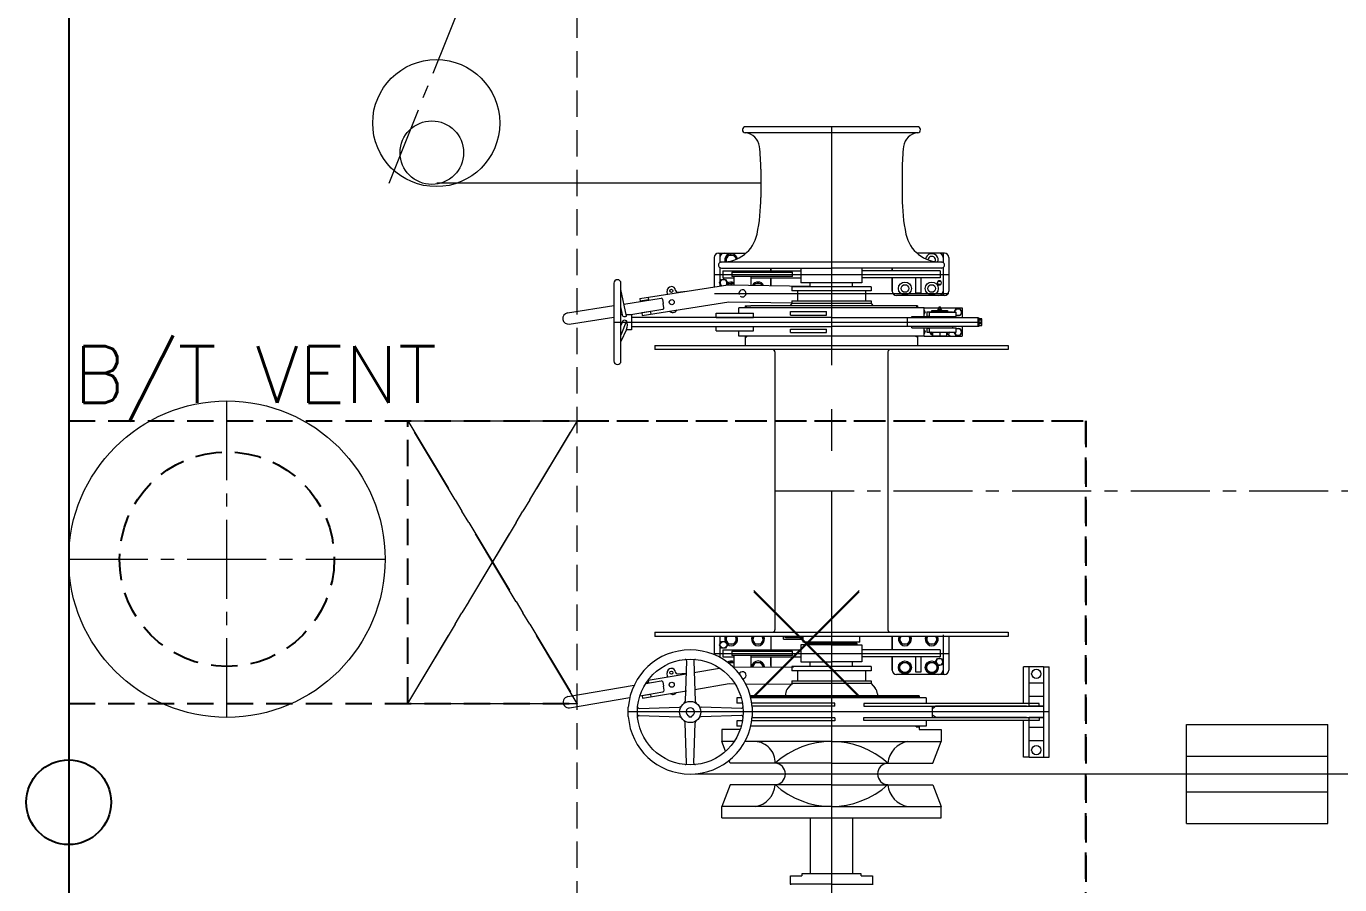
# Model space of a CAD drawing. Extents: x 475189 to 476029, y 1007718 to 1008015.
# Drawn here: x 475795.46 to 475820.39, y 1007966.06 to 1007982.35 of the extents above; entities that cross this region are included whole.
import ezdxf

# ---------------------------------------------------------------- set-up
doc = ezdxf.new("R2010")
doc.units = 0
doc.header["$LTSCALE"] = 2
doc.header["$MEASUREMENT"] = 0
doc.header["$PDMODE"] = 3
doc.header["$PDSIZE"] = -7
doc.linetypes.add('CENTER2', pattern=[1.125, 0.75, -0.125, 0.125, -0.125])
doc.linetypes.add('HIDDEN', pattern=[0.375, 0.25, -0.125])
doc.layers.get('0').update_dxf_attribs({"linetype": 'CONTINUOUS', "lineweight": 0})
for name, color, linetype in [('LAYER002', 7, 'CONTINUOUS'), ('LAYER003', 7, 'CONTINUOUS'), ('White-2', 7, 'HIDDEN')]:
    doc.layers.add(name, color=color, linetype=linetype)
doc.styles.add('ROMANS', font='ROMANS.SHX')

msp = doc.modelspace()

# ---------------------------------------------------------------- linework, layer by layer
at = {"color": 8, "linetype": 'CENTER2'}
for p, q in [((475802.348, 1007979.371), (475815.359, 1008011.861)), ((475799.271, 1007969.236), (475799.271, 1007975.24)), ((475805.918, 1007969.502), (475802.702, 1007974.863)), ((475805.918, 1007974.863), (475802.702, 1007969.502)), ((475802.702, 1007969.502), (475805.918, 1007974.863)), ((475802.702, 1007974.863), (475805.918, 1007969.502)), ((475809.671, 1007973.533), (475838.616, 1007973.533)), ((475796.269, 1007972.238), (475802.273, 1007972.238))]:
    msp.add_line(p, q, dxfattribs=at)
at = {"color": 8, "linetype": 'HIDDEN'}
msp.add_line((475805.918, 1007925.129), (475805.918, 1008003.153), dxfattribs=at)
msp.add_line((475805.918, 1007925.129), (475805.918, 1008003.153), dxfattribs=at)
at = {"color": 8}
for p, q in [((475812.376, 1007980.444), (475809.111, 1007980.444)), ((475810.743, 1007980.444), (475810.743, 1007975.919)), ((475812.381, 1007980.331), (475809.106, 1007980.331)), ((475809.403, 1007979.64), (475809.403, 1007979.103)), ((475812.084, 1007979.64), (475812.084, 1007979.103)), ((475809.403, 1007979.371), (475803.256, 1007979.371)), ((475808.518, 1007977.964), (475808.518, 1007977.406)), ((475808.599, 1007978.045), (475809.12, 1007978.045)), ((475808.626, 1007978.045), (475808.626, 1007977.867)), ((475808.729, 1007977.911), (475808.784, 1007978.007)), ((475808.784, 1007978.007), (475808.896, 1007978.007)), ((475808.896, 1007978.007), (475808.94, 1007977.93)), ((475812.888, 1007978.045), (475812.367, 1007978.045)), ((475812.861, 1007978.045), (475812.861, 1007977.867)), ((475812.968, 1007977.964), (475812.968, 1007977.321)), ((475808.626, 1007977.771), (475808.626, 1007977.423)), ((475808.655, 1007977.763), (475810.743, 1007977.763)), ((475812.83, 1007977.876), (475808.657, 1007977.876)), ((475808.679, 1007977.71), (475808.679, 1007977.576)), ((475808.679, 1007977.71), (475810.164, 1007977.71)), ((475808.747, 1007977.879), (475808.729, 1007977.911)), ((475809.591, 1007977.763), (475809.591, 1007977.71)), ((475809.591, 1007977.71), (475809.591, 1007977.763)), ((475810.164, 1007977.763), (475810.164, 1007977.482)), ((475812.831, 1007977.763), (475810.743, 1007977.763)), ((475811.322, 1007977.763), (475811.322, 1007977.482)), ((475812.807, 1007977.71), (475811.322, 1007977.71)), ((475811.896, 1007977.71), (475811.896, 1007977.763)), ((475811.896, 1007977.763), (475811.896, 1007977.71)), ((475812.807, 1007977.71), (475812.807, 1007977.576)), ((475812.861, 1007977.771), (475812.861, 1007977.24)), ((475807.104, 1007977.182), (475808.775, 1007977.446)), ((475808.524, 1007977.643), (475812.968, 1007977.643)), ((475808.621, 1007977.482), (475808.658, 1007977.546)), ((475808.653, 1007977.427), (475808.621, 1007977.482)), ((475808.658, 1007977.546), (475808.732, 1007977.546)), ((475808.679, 1007977.576), (475808.894, 1007977.576)), ((475808.732, 1007977.546), (475808.77, 1007977.482)), ((475808.77, 1007977.482), (475808.747, 1007977.442)), ((475808.77, 1007977.446), (475808.784, 1007977.471)), ((475808.775, 1007977.446), (475810.341, 1007977.419)), ((475808.784, 1007977.471), (475808.894, 1007977.471)), ((475808.851, 1007977.683), (475808.851, 1007977.602)), ((475808.851, 1007977.683), (475810.003, 1007977.683)), ((475810.003, 1007977.602), (475808.851, 1007977.602)), ((475808.894, 1007977.444), (475808.894, 1007977.602)), ((475809.215, 1007977.602), (475809.215, 1007977.439)), ((475809.215, 1007977.576), (475810.164, 1007977.576)), ((475809.274, 1007977.438), (475809.294, 1007977.471)), ((475809.294, 1007977.471), (475809.405, 1007977.471)), ((475809.405, 1007977.471), (475809.426, 1007977.435)), ((475809.591, 1007977.576), (475809.591, 1007977.432)), ((475809.591, 1007977.432), (475809.591, 1007977.576)), ((475810.003, 1007977.602), (475810.003, 1007977.683)), ((475811.322, 1007977.482), (475810.164, 1007977.482)), ((475810.341, 1007977.409), (475810.341, 1007977.482)), ((475811.145, 1007977.409), (475811.145, 1007977.482)), ((475812.807, 1007977.576), (475811.322, 1007977.576)), ((475811.896, 1007977.321), (475811.896, 1007977.576)), ((475811.896, 1007977.576), (475811.896, 1007977.321)), ((475812.338, 1007977.576), (475812.338, 1007977.294)), ((475812.445, 1007977.294), (475812.445, 1007977.576)), ((475806.805, 1007977.08), (475807.509, 1007977.192)), ((475807.263, 1007977.207), (475807.271, 1007977.154)), ((475807.63, 1007977.265), (475807.625, 1007977.323)), ((475807.785, 1007977.337), (475807.785, 1007977.335)), ((475807.819, 1007977.307), (475807.991, 1007977.322)), ((475808.524, 1007977.281), (475812.968, 1007977.281)), ((475811.494, 1007977.409), (475809.993, 1007977.409)), ((475809.993, 1007977.409), (475809.993, 1007977.329)), ((475811.494, 1007977.329), (475809.993, 1007977.329)), ((475810.1, 1007977.329), (475810.1, 1007977.141)), ((475811.387, 1007977.329), (475811.387, 1007977.141)), ((475811.494, 1007977.409), (475811.494, 1007977.329)), ((475812.888, 1007977.24), (475811.976, 1007977.24)), ((475812.338, 1007977.294), (475812.445, 1007977.294)), ((475805.735, 1007976.911), (475806.615, 1007977.05)), ((475806.938, 1007976.884), (475807.543, 1007976.98)), ((475807.104, 1007977.182), (475807.111, 1007977.134)), ((475807.27, 1007977.159), (475807.111, 1007977.134)), ((475807.154, 1007976.864), (475808.798, 1007977.124)), ((475807.305, 1007976.942), (475807.313, 1007976.889)), ((475807.54, 1007977.169), (475807.552, 1007977.09)), ((475807.565, 1007977.01), (475807.552, 1007977.09)), ((475808.798, 1007977.124), (475809.993, 1007977.103)), ((475810.743, 1007977.005), (475808.985, 1007977.005)), ((475808.985, 1007976.903), (475808.985, 1007977.005)), ((475809.108, 1007977.045), (475809.215, 1007977.045)), ((475809.108, 1007977.045), (475809.108, 1007977.018)), ((475809.108, 1007977.018), (475809.135, 1007977.018)), ((475809.135, 1007977.005), (475809.135, 1007977.018)), ((475812.378, 1007977.045), (475809.215, 1007977.045)), ((475809.993, 1007977.088), (475809.954, 1007977.045)), ((475809.993, 1007977.141), (475811.494, 1007977.141)), ((475809.993, 1007977.141), (475809.993, 1007977.088)), ((475811.494, 1007977.088), (475809.993, 1007977.088)), ((475812.502, 1007977.005), (475810.743, 1007977.005)), ((475811.48, 1007977.141), (475811.494, 1007977.141)), ((475811.494, 1007977.141), (475811.494, 1007977.088)), ((475811.494, 1007977.088), (475811.532, 1007977.045)), ((475812.378, 1007977.018), (475812.352, 1007977.018)), ((475812.352, 1007977.005), (475812.352, 1007977.018)), ((475812.378, 1007977.045), (475812.378, 1007977.018)), ((475812.502, 1007976.844), (475812.502, 1007977.005)), ((475812.502, 1007977.005), (475812.78, 1007977.005)), ((475812.502, 1007976.96), (475812.522, 1007976.924)), ((475812.649, 1007976.93), (475812.649, 1007976.956)), ((475812.649, 1007976.956), (475812.944, 1007976.956)), ((475812.763, 1007976.959), (475812.763, 1007976.971)), ((475812.763, 1007976.958), (475812.767, 1007976.956)), ((475812.767, 1007976.956), (475812.826, 1007976.956)), ((475812.777, 1007976.971), (475812.777, 1007976.959)), ((475812.779, 1007977.014), (475812.814, 1007977.014)), ((475812.811, 1007977.001), (475812.782, 1007977.001)), ((475812.809, 1007977.023), (475812.785, 1007977.023)), ((475812.813, 1007977.005), (475813.225, 1007977.005)), ((475812.816, 1007976.959), (475812.816, 1007976.971)), ((475812.83, 1007976.959), (475812.826, 1007976.956)), ((475812.83, 1007976.971), (475812.83, 1007976.959)), ((475812.944, 1007976.956), (475812.944, 1007976.93)), ((475813.072, 1007976.927), (475813.108, 1007976.988)), ((475813.108, 1007976.988), (475813.182, 1007976.988)), ((475813.182, 1007976.988), (475813.219, 1007976.924)), ((475813.225, 1007977.005), (475813.225, 1007976.822)), ((475805.769, 1007976.699), (475806.615, 1007976.833)), ((475806.615, 1007976.737), (475813.594, 1007976.737)), ((475810.743, 1007976.822), (475806.948, 1007976.822)), ((475807.306, 1007976.937), (475807.146, 1007976.912)), ((475807.146, 1007976.912), (475807.154, 1007976.864)), ((475807.742, 1007976.918), (475807.74, 1007976.918)), ((475808.057, 1007976.737), (475813.594, 1007976.737)), ((475808.556, 1007976.822), (475808.556, 1007976.903)), ((475808.556, 1007976.903), (475809.261, 1007976.903)), ((475808.556, 1007976.822), (475809.261, 1007976.822)), ((475809.261, 1007976.822), (475809.261, 1007976.903)), ((475809.966, 1007976.935), (475810.648, 1007976.935)), ((475809.966, 1007976.871), (475809.966, 1007976.935)), ((475809.966, 1007976.871), (475810.648, 1007976.871)), ((475810.648, 1007976.871), (475810.648, 1007976.935)), ((475810.743, 1007976.822), (475813.524, 1007976.822)), ((475812.184, 1007976.651), (475812.184, 1007976.822)), ((475812.268, 1007976.822), (475812.268, 1007976.844)), ((475812.268, 1007976.844), (475813.045, 1007976.844)), ((475812.308, 1007976.737), (475813.297, 1007976.737)), ((475812.522, 1007976.924), (475812.502, 1007976.888)), ((475812.555, 1007976.93), (475812.555, 1007976.849)), ((475812.555, 1007976.93), (475813.038, 1007976.93)), ((475812.555, 1007976.849), (475812.602, 1007976.849)), ((475812.555, 1007976.844), (475812.602, 1007976.844)), ((475812.602, 1007976.846), (475812.602, 1007976.927)), ((475812.602, 1007976.927), (475813.106, 1007976.927)), ((475812.602, 1007976.846), (475813.106, 1007976.846)), ((475812.602, 1007976.844), (475812.663, 1007976.844)), ((475813.038, 1007976.93), (475813.038, 1007976.927)), ((475813.045, 1007976.822), (475813.045, 1007976.844)), ((475813.106, 1007976.846), (475813.106, 1007976.927)), ((475813.108, 1007976.86), (475813.106, 1007976.863)), ((475813.182, 1007976.86), (475813.108, 1007976.86)), ((475813.219, 1007976.924), (475813.182, 1007976.86)), ((475813.524, 1007976.651), (475813.524, 1007976.822)), ((475813.524, 1007976.656), (475813.524, 1007976.817)), ((475813.524, 1007976.817), (475813.54, 1007976.817)), ((475813.54, 1007976.817), (475813.54, 1007976.656)), ((475813.54, 1007976.808), (475813.587, 1007976.808)), ((475813.54, 1007976.665), (475813.54, 1007976.808)), ((475813.587, 1007976.772), (475813.54, 1007976.772)), ((475813.587, 1007976.701), (475813.54, 1007976.701)), ((475813.594, 1007976.683), (475813.594, 1007976.79)), ((475806.948, 1007976.651), (475810.743, 1007976.651)), ((475808.556, 1007976.57), (475808.556, 1007976.651)), ((475808.556, 1007976.651), (475809.261, 1007976.651)), ((475808.556, 1007976.57), (475809.261, 1007976.57)), ((475808.985, 1007976.468), (475808.985, 1007976.57)), ((475810.743, 1007976.468), (475808.985, 1007976.468)), ((475809.108, 1007976.455), (475809.108, 1007976.294)), ((475809.108, 1007976.455), (475809.135, 1007976.455)), ((475809.135, 1007976.455), (475809.135, 1007976.468)), ((475809.261, 1007976.57), (475809.261, 1007976.651)), ((475809.966, 1007976.602), (475810.648, 1007976.602)), ((475809.966, 1007976.538), (475809.966, 1007976.602)), ((475809.966, 1007976.538), (475810.648, 1007976.538)), ((475810.648, 1007976.538), (475810.648, 1007976.602)), ((475813.524, 1007976.651), (475810.743, 1007976.651)), ((475812.502, 1007976.468), (475810.743, 1007976.468)), ((475812.268, 1007976.629), (475812.268, 1007976.651)), ((475812.268, 1007976.629), (475813.045, 1007976.629)), ((475812.352, 1007976.455), (475812.352, 1007976.468)), ((475812.378, 1007976.455), (475812.352, 1007976.455)), ((475812.378, 1007976.455), (475812.378, 1007976.294)), ((475812.502, 1007976.468), (475812.502, 1007976.629)), ((475812.502, 1007976.585), (475812.522, 1007976.549)), ((475812.522, 1007976.549), (475812.502, 1007976.513)), ((475812.502, 1007976.468), (475813.225, 1007976.468)), ((475812.555, 1007976.629), (475812.602, 1007976.629)), ((475812.555, 1007976.624), (475812.602, 1007976.624)), ((475812.555, 1007976.624), (475812.555, 1007976.544)), ((475812.555, 1007976.544), (475813.038, 1007976.544)), ((475812.602, 1007976.629), (475812.663, 1007976.629)), ((475812.602, 1007976.627), (475813.106, 1007976.627)), ((475812.602, 1007976.546), (475812.602, 1007976.627)), ((475812.602, 1007976.546), (475813.106, 1007976.546)), ((475812.632, 1007976.544), (475812.617, 1007976.53)), ((475812.617, 1007976.53), (475812.619, 1007976.511)), ((475812.619, 1007976.511), (475812.633, 1007976.503)), ((475812.632, 1007976.535), (475812.624, 1007976.53)), ((475812.624, 1007976.53), (475812.626, 1007976.511)), ((475812.653, 1007976.541), (475812.632, 1007976.544)), ((475812.65, 1007976.535), (475812.632, 1007976.535)), ((475812.633, 1007976.503), (475812.65, 1007976.503)), ((475812.663, 1007976.522), (475812.65, 1007976.535)), ((475812.65, 1007976.503), (475812.663, 1007976.514)), ((475812.663, 1007976.531), (475812.653, 1007976.541)), ((475812.653, 1007976.514), (475812.663, 1007976.522)), ((475812.663, 1007976.544), (475812.663, 1007976.479)), ((475812.663, 1007976.479), (475812.931, 1007976.479)), ((475812.797, 1007976.546), (475812.797, 1007976.454)), ((475812.93, 1007976.522), (475812.989, 1007976.536)), ((475812.931, 1007976.479), (475812.931, 1007976.544)), ((475812.987, 1007976.543), (475812.931, 1007976.531)), ((475812.931, 1007976.522), (475812.985, 1007976.487)), ((475812.98, 1007976.48), (475812.931, 1007976.511)), ((475812.985, 1007976.487), (475812.98, 1007976.48)), ((475812.989, 1007976.536), (475812.987, 1007976.543)), ((475813.038, 1007976.546), (475813.038, 1007976.544)), ((475813.045, 1007976.629), (475813.045, 1007976.651)), ((475813.108, 1007976.485), (475813.072, 1007976.546)), ((475813.106, 1007976.546), (475813.106, 1007976.627)), ((475813.106, 1007976.61), (475813.108, 1007976.613)), ((475813.108, 1007976.613), (475813.182, 1007976.613)), ((475813.182, 1007976.485), (475813.108, 1007976.485)), ((475813.182, 1007976.613), (475813.219, 1007976.549)), ((475813.219, 1007976.549), (475813.182, 1007976.485)), ((475813.225, 1007976.651), (475813.225, 1007976.468)), ((475813.54, 1007976.656), (475813.524, 1007976.656)), ((475813.587, 1007976.665), (475813.54, 1007976.665)), ((475807.393, 1007976.294), (475814.094, 1007976.294)), ((475807.393, 1007976.294), (475807.393, 1007976.214)), ((475814.094, 1007976.214), (475807.393, 1007976.214)), ((475814.094, 1007976.294), (475814.094, 1007976.214)), ((475809.671, 1007976.171), (475809.671, 1007970.896)), ((475811.815, 1007976.171), (475811.815, 1007970.896)), ((475810.743, 1007975.087), (475810.743, 1007974.295)), ((475810.743, 1007973.517), (475810.743, 1007955.405)), ((475807.393, 1007970.853), (475814.094, 1007970.853)), ((475807.393, 1007970.853), (475807.393, 1007970.772)), ((475814.094, 1007970.772), (475807.393, 1007970.772)), ((475808.518, 1007970.772), (475808.518, 1007970.426)), ((475808.626, 1007970.772), (475808.626, 1007970.375)), ((475808.729, 1007970.719), (475808.76, 1007970.772)), ((475808.784, 1007970.622), (475808.729, 1007970.719)), ((475808.952, 1007970.719), (475808.896, 1007970.622)), ((475808.921, 1007970.772), (475808.952, 1007970.719)), ((475809.238, 1007970.719), (475809.269, 1007970.772)), ((475809.294, 1007970.622), (475809.238, 1007970.719)), ((475809.461, 1007970.719), (475809.405, 1007970.622)), ((475809.43, 1007970.772), (475809.461, 1007970.719)), ((475809.591, 1007970.772), (475809.591, 1007970.518)), ((475809.832, 1007970.719), (475809.832, 1007970.772)), ((475809.832, 1007970.719), (475810.207, 1007970.719)), ((475809.875, 1007970.751), (475810.207, 1007970.751)), ((475810.207, 1007970.66), (475810.207, 1007970.772)), ((475811.279, 1007970.66), (475811.279, 1007970.772)), ((475811.896, 1007970.518), (475811.896, 1007970.772)), ((475811.896, 1007970.772), (475811.896, 1007970.518)), ((475812.026, 1007970.719), (475812.057, 1007970.772)), ((475812.081, 1007970.622), (475812.026, 1007970.719)), ((475812.249, 1007970.719), (475812.193, 1007970.622)), ((475812.218, 1007970.772), (475812.249, 1007970.719)), ((475812.535, 1007970.719), (475812.566, 1007970.772)), ((475812.591, 1007970.622), (475812.535, 1007970.719)), ((475812.758, 1007970.719), (475812.702, 1007970.622)), ((475812.727, 1007970.772), (475812.758, 1007970.719)), ((475812.861, 1007970.799), (475812.861, 1007970.049)), ((475812.968, 1007970.772), (475812.968, 1007970.129)), ((475814.094, 1007970.853), (475814.094, 1007970.772)), ((475808.621, 1007970.612), (475808.658, 1007970.676)), ((475808.658, 1007970.547), (475808.621, 1007970.612)), ((475808.658, 1007970.676), (475808.732, 1007970.676)), ((475808.732, 1007970.547), (475808.658, 1007970.547)), ((475808.679, 1007970.518), (475808.679, 1007970.384)), ((475808.679, 1007970.518), (475810.164, 1007970.518)), ((475808.732, 1007970.676), (475808.77, 1007970.612)), ((475808.77, 1007970.612), (475808.732, 1007970.547)), ((475808.896, 1007970.622), (475808.784, 1007970.622)), ((475808.851, 1007970.491), (475808.851, 1007970.411)), ((475808.851, 1007970.491), (475810.003, 1007970.491)), ((475809.405, 1007970.622), (475809.294, 1007970.622)), ((475810.003, 1007970.411), (475810.003, 1007970.491)), ((475810.743, 1007970.612), (475810.164, 1007970.612)), ((475810.164, 1007970.612), (475810.164, 1007970.29)), ((475811.279, 1007970.66), (475810.207, 1007970.66)), ((475810.261, 1007970.638), (475810.266, 1007970.644)), ((475810.261, 1007970.622), (475810.261, 1007970.638)), ((475810.261, 1007970.622), (475810.266, 1007970.617)), ((475810.266, 1007970.644), (475811.22, 1007970.644)), ((475810.266, 1007970.617), (475811.22, 1007970.617)), ((475810.288, 1007970.644), (475810.288, 1007970.66)), ((475810.288, 1007970.644), (475811.199, 1007970.644)), ((475810.341, 1007970.612), (475810.341, 1007970.617)), ((475810.743, 1007970.612), (475811.322, 1007970.612)), ((475811.145, 1007970.612), (475811.145, 1007970.617)), ((475811.199, 1007970.644), (475811.199, 1007970.66)), ((475811.226, 1007970.638), (475811.22, 1007970.644)), ((475811.226, 1007970.622), (475811.22, 1007970.617)), ((475811.226, 1007970.638), (475811.226, 1007970.622)), ((475811.322, 1007970.612), (475811.322, 1007970.29)), ((475812.807, 1007970.518), (475811.322, 1007970.518)), ((475812.193, 1007970.622), (475812.081, 1007970.622)), ((475812.702, 1007970.622), (475812.591, 1007970.622)), ((475812.807, 1007970.518), (475812.807, 1007970.384)), ((475807.995, 1007970.309), (475807.97, 1007969.545)), ((475808.131, 1007970.309), (475808.156, 1007969.545)), ((475808.524, 1007970.451), (475812.968, 1007970.451)), ((475808.679, 1007970.384), (475808.894, 1007970.384)), ((475808.774, 1007970.279), (475808.894, 1007970.279)), ((475810.003, 1007970.411), (475808.851, 1007970.411)), ((475808.894, 1007970.197), (475808.894, 1007970.411)), ((475809.215, 1007970.411), (475809.215, 1007970.195)), ((475809.215, 1007970.384), (475810.164, 1007970.384)), ((475809.245, 1007970.195), (475809.294, 1007970.279)), ((475809.294, 1007970.279), (475809.405, 1007970.279)), ((475809.405, 1007970.279), (475809.455, 1007970.193)), ((475809.591, 1007970.222), (475809.591, 1007970.384)), ((475809.591, 1007970.384), (475809.591, 1007970.192)), ((475810.164, 1007970.29), (475810.743, 1007970.29)), ((475810.341, 1007970.199), (475810.341, 1007970.29)), ((475811.322, 1007970.29), (475810.743, 1007970.29)), ((475811.145, 1007970.199), (475811.145, 1007970.29)), ((475812.807, 1007970.384), (475811.322, 1007970.384)), ((475811.896, 1007970.129), (475811.896, 1007970.384)), ((475811.896, 1007970.384), (475811.896, 1007970.129)), ((475812.026, 1007970.183), (475812.081, 1007970.279)), ((475812.081, 1007970.279), (475812.193, 1007970.279)), ((475812.193, 1007970.279), (475812.249, 1007970.183)), ((475812.338, 1007970.384), (475812.338, 1007970.102)), ((475812.445, 1007970.102), (475812.445, 1007970.384)), ((475812.535, 1007970.183), (475812.591, 1007970.279)), ((475812.591, 1007970.279), (475812.702, 1007970.279)), ((475812.702, 1007970.279), (475812.758, 1007970.183)), ((475812.717, 1007970.29), (475812.754, 1007970.354)), ((475812.723, 1007970.279), (475812.717, 1007970.29)), ((475812.754, 1007970.354), (475812.828, 1007970.354)), ((475812.828, 1007970.226), (475812.762, 1007970.226)), ((475812.828, 1007970.354), (475812.861, 1007970.298)), ((475812.861, 1007970.282), (475812.828, 1007970.226)), ((475807.263, 1007969.943), (475807.988, 1007970.065)), ((475807.631, 1007970.005), (475807.625, 1007970.078)), ((475807.785, 1007970.092), (475807.785, 1007970.09)), ((475807.819, 1007970.062), (475807.987, 1007970.076)), ((475808.131, 1007970.09), (475808.619, 1007970.172)), ((475808.871, 1007970.197), (475810.025, 1007970.189)), ((475811.494, 1007970.199), (475809.993, 1007970.199)), ((475809.993, 1007970.199), (475809.993, 1007970.118)), ((475811.494, 1007970.118), (475809.993, 1007970.118)), ((475810.1, 1007970.118), (475810.1, 1007969.931)), ((475811.387, 1007970.118), (475811.387, 1007969.931)), ((475811.494, 1007970.199), (475811.494, 1007970.118)), ((475812.888, 1007970.049), (475811.976, 1007970.049)), ((475812.081, 1007970.086), (475812.026, 1007970.183)), ((475812.193, 1007970.086), (475812.081, 1007970.086)), ((475812.249, 1007970.183), (475812.193, 1007970.086)), ((475812.338, 1007970.102), (475812.445, 1007970.102)), ((475812.591, 1007970.086), (475812.535, 1007970.183)), ((475812.702, 1007970.086), (475812.591, 1007970.086)), ((475812.758, 1007970.183), (475812.702, 1007970.086)), ((475814.496, 1007970.196), (475814.389, 1007970.196)), ((475814.389, 1007969.499), (475814.389, 1007970.196)), ((475814.764, 1007970.196), (475814.496, 1007970.196)), ((475814.496, 1007969.446), (475814.496, 1007970.196)), ((475814.764, 1007970.196), (475814.871, 1007970.196)), ((475814.764, 1007970.196), (475814.764, 1007968.481)), ((475814.871, 1007968.481), (475814.871, 1007970.196)), ((475805.739, 1007969.631), (475806.997, 1007969.844)), ((475807.108, 1007969.645), (475807.546, 1007969.719)), ((475807.159, 1007969.599), (475807.992, 1007969.74)), ((475807.22, 1007969.881), (475807.51, 1007969.93)), ((475807.272, 1007969.895), (475807.224, 1007969.887)), ((475807.264, 1007969.943), (475807.273, 1007969.89)), ((475807.541, 1007969.908), (475807.554, 1007969.829)), ((475807.568, 1007969.75), (475807.554, 1007969.829)), ((475808.148, 1007969.766), (475808.799, 1007969.876)), ((475808.799, 1007969.876), (475808.909, 1007969.875)), ((475809.122, 1007969.874), (475810.001, 1007969.868)), ((475809.993, 1007969.877), (475809.913, 1007969.789)), ((475809.993, 1007969.931), (475811.494, 1007969.931)), ((475809.993, 1007969.931), (475809.993, 1007969.877)), ((475811.494, 1007969.877), (475809.993, 1007969.877)), ((475811.48, 1007969.931), (475811.494, 1007969.931)), ((475811.494, 1007969.931), (475811.494, 1007969.877)), ((475811.494, 1007969.877), (475811.573, 1007969.789)), ((475814.764, 1007969.888), (475814.496, 1007969.888)), ((475814.871, 1007968.802), (475814.871, 1007969.874)), ((475805.775, 1007969.42), (475806.916, 1007969.612)), ((475807.15, 1007969.652), (475807.159, 1007969.599)), ((475807.309, 1007969.673), (475807.151, 1007969.647)), ((475807.308, 1007969.679), (475807.317, 1007969.626)), ((475807.742, 1007969.673), (475807.74, 1007969.673)), ((475808.947, 1007969.606), (475808.947, 1007969.505)), ((475809.029, 1007969.606), (475808.947, 1007969.606)), ((475809.051, 1007969.505), (475808.947, 1007969.505)), ((475812.405, 1007969.647), (475809.201, 1007969.647)), ((475812.405, 1007969.62), (475809.208, 1007969.62)), ((475812.539, 1007969.606), (475809.211, 1007969.606)), ((475810.807, 1007969.505), (475809.23, 1007969.505)), ((475809.872, 1007969.681), (475809.872, 1007969.657)), ((475810.807, 1007969.451), (475810.807, 1007969.505)), ((475811.357, 1007969.499), (475811.357, 1007969.446)), ((475814.683, 1007969.499), (475811.357, 1007969.499)), ((475811.614, 1007969.681), (475811.614, 1007969.657)), ((475812.378, 1007969.62), (475812.378, 1007969.606)), ((475812.405, 1007969.647), (475812.405, 1007969.62)), ((475812.405, 1007969.625), (475812.405, 1007969.625)), ((475812.539, 1007969.606), (475812.539, 1007969.499)), ((475814.764, 1007969.633), (475814.498, 1007969.633)), ((475814.683, 1007969.446), (475814.683, 1007969.499)), ((475806.887, 1007969.427), (475806.883, 1007969.427)), ((475806.883, 1007969.25), (475806.883, 1007969.427)), ((475814.871, 1007969.338), (475806.883, 1007969.338)), ((475806.887, 1007969.25), (475806.883, 1007969.25)), ((475807.093, 1007969.406), (475807.856, 1007969.431)), ((475807.093, 1007969.27), (475807.856, 1007969.245)), ((475808.041, 1007969.241), (475808.041, 1007969.261)), ((475808.084, 1007969.241), (475808.041, 1007969.241)), ((475808.084, 1007969.241), (475808.084, 1007969.261)), ((475809.033, 1007969.406), (475808.269, 1007969.431)), ((475809.033, 1007969.27), (475808.269, 1007969.245)), ((475810.807, 1007969.451), (475809.237, 1007969.451)), ((475810.807, 1007969.225), (475809.237, 1007969.225)), ((475809.242, 1007969.427), (475809.239, 1007969.427)), ((475809.242, 1007969.25), (475809.239, 1007969.25)), ((475809.242, 1007969.25), (475809.242, 1007969.427)), ((475810.807, 1007969.225), (475810.807, 1007969.172)), ((475811.357, 1007969.446), (475812.834, 1007969.446)), ((475811.357, 1007969.178), (475811.357, 1007969.231)), ((475811.357, 1007969.231), (475812.834, 1007969.231)), ((475812.721, 1007969.446), (475812.657, 1007969.4)), ((475812.657, 1007969.231), (475812.657, 1007969.446)), ((475812.721, 1007969.231), (475812.657, 1007969.276)), ((475814.442, 1007969.446), (475812.721, 1007969.446)), ((475814.442, 1007969.231), (475812.721, 1007969.231)), ((475812.764, 1007969.446), (475812.764, 1007969.446)), ((475812.834, 1007969.446), (475814.764, 1007969.446)), ((475812.834, 1007969.231), (475814.764, 1007969.231)), ((475814.764, 1007969.446), (475814.496, 1007969.446)), ((475814.764, 1007969.231), (475814.496, 1007969.231)), ((475814.496, 1007968.481), (475814.496, 1007969.231)), ((475814.683, 1007969.231), (475814.683, 1007969.178)), ((475807.995, 1007968.368), (475807.97, 1007969.132)), ((475808.131, 1007968.368), (475808.156, 1007969.132)), ((475808.661, 1007969.003), (475808.661, 1007968.778)), ((475809.008, 1007969.003), (475808.661, 1007969.003)), ((475808.947, 1007969.172), (475808.947, 1007969.07)), ((475809.051, 1007969.172), (475808.947, 1007969.172)), ((475809.029, 1007969.07), (475808.947, 1007969.07)), ((475812.539, 1007969.07), (475809.211, 1007969.07)), ((475810.807, 1007969.172), (475809.23, 1007969.172)), ((475814.683, 1007969.178), (475811.357, 1007969.178)), ((475812.352, 1007969.057), (475812.352, 1007969.07)), ((475812.352, 1007969.057), (475812.405, 1007969.057)), ((475812.405, 1007969.057), (475812.405, 1007969.003)), ((475812.405, 1007969.003), (475812.826, 1007969.003)), ((475812.539, 1007969.178), (475812.539, 1007969.07)), ((475812.826, 1007969.003), (475812.826, 1007968.778)), ((475814.389, 1007968.481), (475814.389, 1007969.178)), ((475814.764, 1007969.043), (475814.496, 1007969.043)), ((475817.479, 1007969.1), (475820.159, 1007969.1)), ((475817.479, 1007967.223), (475817.479, 1007969.1)), ((475820.159, 1007967.223), (475820.159, 1007969.1)), ((475808.733, 1007968.593), (475808.661, 1007968.778)), ((475808.894, 1007968.778), (475808.661, 1007968.778)), ((475810.743, 1007968.778), (475809.101, 1007968.778)), ((475810.743, 1007968.778), (475812.826, 1007968.778)), ((475812.665, 1007968.365), (475812.826, 1007968.778)), ((475814.764, 1007968.789), (475814.496, 1007968.789)), ((475814.496, 1007968.481), (475814.389, 1007968.481)), ((475814.496, 1007968.481), (475814.764, 1007968.481)), ((475814.764, 1007968.481), (475814.871, 1007968.481)), ((475817.479, 1007968.502), (475820.159, 1007968.502)), ((475808.821, 1007968.365), (475808.801, 1007968.418)), ((475810.743, 1007968.365), (475808.821, 1007968.365)), ((475810.743, 1007968.365), (475812.665, 1007968.365)), ((475808.156, 1007968.162), (475822.032, 1007968.162)), ((475809.869, 1007968.162), (475811.618, 1007968.162)), ((475808.821, 1007967.958), (475808.661, 1007967.545)), ((475810.743, 1007967.958), (475808.821, 1007967.958)), ((475810.743, 1007967.958), (475812.665, 1007967.958)), ((475812.665, 1007967.958), (475812.826, 1007967.545)), ((475817.479, 1007967.821), (475820.159, 1007967.821)), ((475810.743, 1007967.545), (475808.661, 1007967.545)), ((475808.661, 1007967.331), (475808.661, 1007967.545)), ((475810.743, 1007967.545), (475812.826, 1007967.545)), ((475812.826, 1007967.331), (475812.826, 1007967.545)), ((475808.661, 1007967.331), (475812.826, 1007967.331)), ((475810.341, 1007967.331), (475810.341, 1007966.264)), ((475811.145, 1007967.331), (475811.145, 1007966.264)), ((475817.479, 1007967.223), (475820.159, 1007967.223)), ((475809.966, 1007966.232), (475810.18, 1007966.232)), ((475809.966, 1007966.071), (475809.966, 1007966.232)), ((475811.306, 1007966.264), (475810.18, 1007966.264)), ((475810.18, 1007966.264), (475810.18, 1007966.232)), ((475811.306, 1007966.232), (475811.306, 1007966.264)), ((475811.306, 1007966.232), (475811.521, 1007966.232)), ((475811.521, 1007966.232), (475811.521, 1007966.071)), ((475809.966, 1007966.06), (475809.963, 1007966.06)), ((475810.743, 1007966.071), (475809.966, 1007966.071)), ((475809.966, 1007966.071), (475809.966, 1007966.06)), ((475810.743, 1007966.071), (475811.521, 1007966.071)), ((475811.521, 1007966.071), (475811.521, 1007966.06)), ((475811.521, 1007966.06), (475811.524, 1007966.06))]:
    msp.add_line(p, q, dxfattribs=at)
at = {"color": 8, "linetype": 'Continuous'}
for p, q in [((475806.615, 1007977.474), (475806.615, 1007975.999)), ((475806.749, 1007975.999), (475806.749, 1007977.474)), ((475806.851, 1007976.85), (475806.749, 1007977.354)), ((475806.786, 1007976.85), (475806.749, 1007977.029)), ((475806.749, 1007976.884), (475806.779, 1007976.884)), ((475806.851, 1007976.761), (475806.749, 1007976.488)), ((475806.782, 1007976.761), (475806.749, 1007976.672)), ((475806.844, 1007976.884), (475806.948, 1007976.884)), ((475806.948, 1007976.884), (475806.948, 1007976.737)), ((475806.948, 1007976.737), (475806.948, 1007976.589)), ((475806.851, 1007976.598), (475806.749, 1007976.368)), ((475806.948, 1007976.589), (475806.847, 1007976.589)), ((475802.702, 1007974.863), (475805.918, 1007974.863)), ((475802.702, 1007969.502), (475805.918, 1007969.502))]:
    msp.add_line(p, q, dxfattribs=at)
for centre, radius in [((475803.244, 1007980.513), 1.206), ((475803.16, 1007979.952), 0.603)]:
    msp.add_circle(centre, radius, dxfattribs=at)
at = {"color": 8}
for centre, radius in [((475812.137, 1007977.374), 0.123), ((475812.137, 1007977.374), 0.0724), ((475812.646, 1007977.374), 0.123), ((475812.646, 1007977.374), 0.0724), ((475812.791, 1007977.482), 0.0344), ((475807.705, 1007977.329), 0.0295), ((475807.711, 1007977.115), 0.0482), ((475799.271, 1007972.238), 3.002), ((475808.695, 1007970.612), 0.0643), ((475808.063, 1007969.338), 1.003), ((475812.137, 1007970.183), 0.123), ((475812.137, 1007970.183), 0.0965), ((475812.646, 1007970.183), 0.123), ((475812.646, 1007970.183), 0.0965), ((475807.705, 1007970.084), 0.0295), ((475814.63, 1007970.062), 0.0885), ((475807.713, 1007969.856), 0.0482), ((475808.063, 1007969.338), 0.201), ((475814.63, 1007968.615), 0.0885)]:
    msp.add_circle(centre, radius, dxfattribs=at)
for centre, radius, start, end in [((475809.111, 1007980.387), 0.0563, 90, 264.652), ((475812.376, 1007980.387), 0.0563, 275.348, 90), ((475809.078, 1007980.032), 0.3, 7.3357, 84.652), ((475812.409, 1007980.032), 0.3, 95.348, 172.6643), ((475806.026, 1007979.64), 3.377, 0, 7.3357), ((475815.461, 1007979.64), 3.377, 172.6643, 180), ((475806.026, 1007979.103), 3.377, 348.1097, 0), ((475815.461, 1007979.103), 3.377, 180, 191.8903), ((475808.675, 1007978.546), 0.67, 268.4502, 348.1097), ((475812.812, 1007978.546), 0.67, 191.8903, 271.5498), ((475808.599, 1007977.964), 0.0804, 90, 180), ((475808.706, 1007977.964), 0.0804, 90, 180), ((475808.84, 1007977.911), 0.123, 13.4244, 195.7584), ((475808.84, 1007977.911), 0.0965, 10.4307, 198.7521), ((475812.646, 1007977.911), 0.123, 344.2416, 166.5756), ((475812.646, 1007977.911), 0.0724, 337.3825, 173.4348), ((475812.78, 1007977.964), 0.0804, 0, 90), ((475812.888, 1007977.964), 0.0804, 0, 90), ((475808.655, 1007977.819), 0.0563, 88.3848, 270.0654), ((475812.831, 1007977.819), 0.0563, 269.9346, 91.6152), ((475808.695, 1007977.482), 0.0643, 321.5723, 236.4277), ((475808.84, 1007977.374), 0.123, 64.2281, 128.3829), ((475808.84, 1007977.374), 0.0965, 56.2496, 131.8298), ((475808.84, 1007977.374), 0.0724, 76.9068, 101.0932), ((475809.349, 1007977.374), 0.123, 29.1224, 148.8776), ((475809.349, 1007977.374), 0.0965, 38.8863, 139.1137), ((475812.791, 1007977.482), 0.0405, 29.9982, 329.9997), ((475807.513, 1007977.165), 0.0268, 9, 99), ((475807.704, 1007977.33), 0.0793, 95, 184.9995), ((475807.706, 1007977.331), 0.0793, 5.0005, 95), ((475807.821, 1007977.345), 0.0375, 194.1339, 265.8661), ((475809.055, 1007977.281), 0.067, 230.9047, 199.329), ((475811.976, 1007977.321), 0.0804, 180, 270), ((475812.78, 1007977.321), 0.0804, 270, 0), ((475812.888, 1007977.321), 0.0804, 270, 0), ((475807.538, 1007977.006), 0.0268, 279, 9), ((475807.733, 1007976.997), 0.0793, 220.109, 275), ((475807.735, 1007976.997), 0.0793, 275, 338.0171), ((475812.448, 1007976.924), 0.0643, 326.4427, 33.5573), ((475812.75, 1007977.001), 0.0322, 293.5727, 359.9572), ((475812.77, 1007976.959), 0.0143, 60.0704, 120.4021), ((475812.77, 1007976.971), 0.0143, 239.5986, 299.9291), ((475812.797, 1007976.893), 0.0804, 76.2403, 103.7599), ((475812.796, 1007977.05), 0.0938, 258.3366, 281.842), ((475812.797, 1007977.011), 0.0174, 134.1078, 215.3751), ((475812.797, 1007977.011), 0.0173, 324.6253, 45.8916), ((475812.843, 1007977.001), 0.0322, 179.8738, 246.5075), ((475812.823, 1007976.959), 0.0143, 59.5965, 119.9275), ((475812.823, 1007976.971), 0.0143, 240.0732, 300.4036), ((475813.145, 1007976.924), 0.0643, 232.4052, 177.612), ((475805.752, 1007976.805), 0.107, 99, 279), ((475813.564, 1007976.79), 0.0292, 322.1211, 37.8789), ((475813.486, 1007976.737), 0.108, 340.5288, 19.4712), ((475813.564, 1007976.683), 0.0292, 322.1211, 37.8789), ((475812.448, 1007976.549), 0.0643, 326.4427, 33.5573), ((475812.639, 1007976.521), 0.0157, 216.9747, 335.0428), ((475813.145, 1007976.549), 0.0643, 182.388, 127.5948), ((475809.628, 1007976.171), 0.0429, 0, 90), ((475811.858, 1007976.171), 0.0429, 90, 180), ((475808.84, 1007970.719), 0.123, 154.2291, 200.354), ((475808.84, 1007970.719), 0.0965, 146.251, 33.749), ((475808.84, 1007970.719), 0.123, 231.6171, 25.7709), ((475809.349, 1007970.719), 0.123, 154.2291, 25.7709), ((475809.349, 1007970.719), 0.0965, 146.251, 33.749), ((475809.628, 1007970.896), 0.0429, 270, 0), ((475809.875, 1007970.772), 0.0214, 180, 270), ((475811.858, 1007970.896), 0.0429, 180, 270), ((475812.137, 1007970.719), 0.123, 154.2291, 25.7709), ((475812.137, 1007970.719), 0.0965, 146.251, 33.749), ((475812.646, 1007970.719), 0.123, 154.2291, 25.7709), ((475812.646, 1007970.719), 0.0965, 146.251, 33.749), ((475808.063, 1007969.338), 1.179, 4.3012, 175.6988), ((475807.968, 1007970.309), 0.0268, 358.1333, 95.5747), ((475808.158, 1007970.309), 0.0268, 84.4253, 181.8667), ((475808.84, 1007970.183), 0.123, 64.229, 125.4125), ((475808.84, 1007970.183), 0.0965, 56.2508, 120.4326), ((475809.349, 1007970.183), 0.123, 4.8505, 174.3319), ((475809.349, 1007970.183), 0.0965, 6.3176, 172.8648), ((475812.791, 1007970.29), 0.0643, 239.2225, 193.835), ((475807.704, 1007970.085), 0.0793, 95, 184.9995), ((475807.706, 1007970.085), 0.0793, 5.0005, 95), ((475807.821, 1007970.099), 0.0375, 194.1339, 265.8661), ((475809.055, 1007970.035), 0.067, 274.4512, 155.7404), ((475811.976, 1007970.129), 0.0804, 180, 270), ((475812.78, 1007970.129), 0.0804, 270, 0), ((475812.888, 1007970.129), 0.0804, 270, 0), ((475807.515, 1007969.904), 0.0268, 9.5912, 99.5912), ((475807.541, 1007969.745), 0.0268, 279.5912, 9.5912), ((475810.033, 1007969.681), 0.161, 138.0128, 180), ((475811.454, 1007969.681), 0.161, 0, 41.9872), ((475805.757, 1007969.525), 0.107, 99.5912, 279.5912), ((475807.733, 1007969.752), 0.0793, 233.3995, 275), ((475807.735, 1007969.752), 0.0793, 275, 325.9544), ((475807.916, 1007969.547), 0.0536, 305.1104, 358.1333), ((475808.209, 1007969.547), 0.0536, 181.8667, 234.8896), ((475808.063, 1007969.338), 1.179, 184.3012, 355.6988), ((475807.092, 1007969.433), 0.0268, 174.4253, 271.8667), ((475807.092, 1007969.244), 0.0268, 88.1333, 185.5747), ((475807.854, 1007969.485), 0.0536, 271.8667, 324.8896), ((475807.854, 1007969.192), 0.0536, 35.1104, 88.1333), ((475808.063, 1007969.338), 0.0804, 285.466, 254.534), ((475808.271, 1007969.485), 0.0536, 215.1104, 268.1333), ((475808.271, 1007969.192), 0.0536, 91.8667, 144.8896), ((475809.034, 1007969.433), 0.0268, 268.1333, 5.5747), ((475809.034, 1007969.244), 0.0268, 354.4253, 91.8667), ((475807.916, 1007969.13), 0.0536, 1.8667, 54.8896), ((475808.209, 1007969.13), 0.0536, 125.1104, 178.1333), ((475809.279, 1007968.384), 0.394, 357.2995, 88.0504), ((475810.743, 1007967.185), 1.593, 47.764, 132.236), ((475812.273, 1007968.323), 0.462, 99.8775, 174.7727), ((475807.968, 1007968.367), 0.0268, 264.4253, 1.8667), ((475808.158, 1007968.367), 0.0268, 178.1333, 275.5747), ((475809.665, 1007968.162), 0.204, 272.2605, 87.7395), ((475811.821, 1007968.162), 0.203, 92.1494, 268.1484), ((475809.237, 1007967.978), 0.436, 277.2718, 357.3685), ((475810.743, 1007969.139), 1.593, 227.7701, 312.2299), ((475812.272, 1007967.999), 0.461, 185.126, 260.2337)]:
    msp.add_arc(centre, radius, start, end, dxfattribs=at)
at = {"color": 8, "linetype": 'Continuous'}
for centre, radius, start, end in [((475806.682, 1007977.474), 0.067, 0, 180), ((475806.817, 1007976.707), 0.0643, 57.7428, 122.2572), ((475806.818, 1007976.906), 0.0643, 239.3273, 300.6731), ((475806.682, 1007976.68), 0.188, 334.3412, 25.6589), ((475806.682, 1007975.999), 0.067, 180, 0)]:
    msp.add_arc(centre, radius, start, end, dxfattribs=at)
at = {"color": 8, "linetype": 'ByBlock'}
for p in [(475810.268, 1007970.644), (475810.268, 1007970.617)]:
    msp.add_point(p, dxfattribs=at)
at = {"layer": 'LAYER002', "color": 8, "linetype": 'Continuous'}
msp.add_line((475796.269, 1007995.235), (475796.269, 1007933.047), dxfattribs=at)
at = {"layer": 'LAYER003', "color": 8, "linetype": 'Continuous'}
msp.add_circle((475796.269, 1007967.625), 0.804, dxfattribs=at)
at = {"layer": 'White-2', "color": 8}
for p, q in [((475796.269, 1007974.863), (475805.918, 1007974.863)), ((475796.269, 1007974.863), (475815.568, 1007974.863)), ((475802.702, 1007969.502), (475802.702, 1007974.863)), ((475805.918, 1007974.863), (475815.568, 1007974.863)), ((475815.568, 1007953.419), (475815.568, 1007974.863)), ((475815.568, 1007974.863), (475815.568, 1007953.419)), ((475796.269, 1007969.502), (475805.918, 1007969.502))]:
    msp.add_line(p, q, dxfattribs=at)
msp.add_circle((475799.271, 1007972.238), 2.037, dxfattribs=at)

# ---------------------------------------------------------------- texts
at = {"color": 8, "linetype": 'Continuous', "style": 'ROMANS'}
msp.add_text('B/T VENT', height=1.0722, dxfattribs=at).set_placement((475796.365, 1007975.207))

doc.saveas('drawing.dxf')
